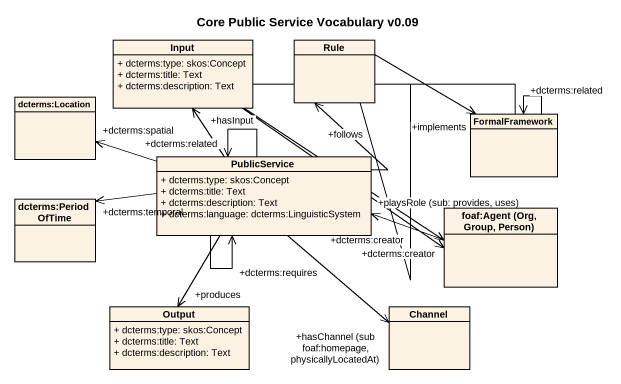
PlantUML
@startuml
title Core Public Service Vocabulary v0.09
hide circle
hide empty members
skinparam classAttributeIconSize 0
class Input {
  + dcterms:type: skos:Concept
  + dcterms:title: Text
  + dcterms:description: Text
}
class Rule
class "dcterms:Location" as dcterms_Location
class FormalFramework
class PublicService {
  + dcterms:type: skos:Concept
  + dcterms:title: Text
  + dcterms:description: Text
  + dcterms:language: dcterms:LinguisticSystem
}
class "dcterms:PeriodOfTime" as dcterms_PeriodOfTime
class "foaf:Agent (Org, Group, Person)" as foaf_Agent_Org_Group_Person
class Output {
  + dcterms:type: skos:Concept
  + dcterms:title: Text
  + dcterms:description: Text
}
class Channel
Input "+hasInput" <-- PublicService
Rule "+follows" <-- PublicService
Rule --> "+dcterms:creator" foaf_Agent_Org_Group_Person
FormalFramework "+implements" <-left- Rule
FormalFramework --> "+dcterms:related" FormalFramework
FormalFramework --> "+dcterms:creator" foaf_Agent_Org_Group_Person
PublicService -left-> "+dcterms:spatial" dcterms_Location
PublicService --> "+dcterms:requires" PublicService
PublicService --> "+dcterms:related" PublicService
PublicService -left-> "+dcterms:temporal" dcterms_PeriodOfTime
PublicService --> "+produces" Output
PublicService --> "+hasChannel (sub foaf:homepage, physicallyLocatedAt)" Channel
foaf_Agent_Org_Group_Person -left-> "+playsRole (sub: provides, uses)" PublicService
@enduml
